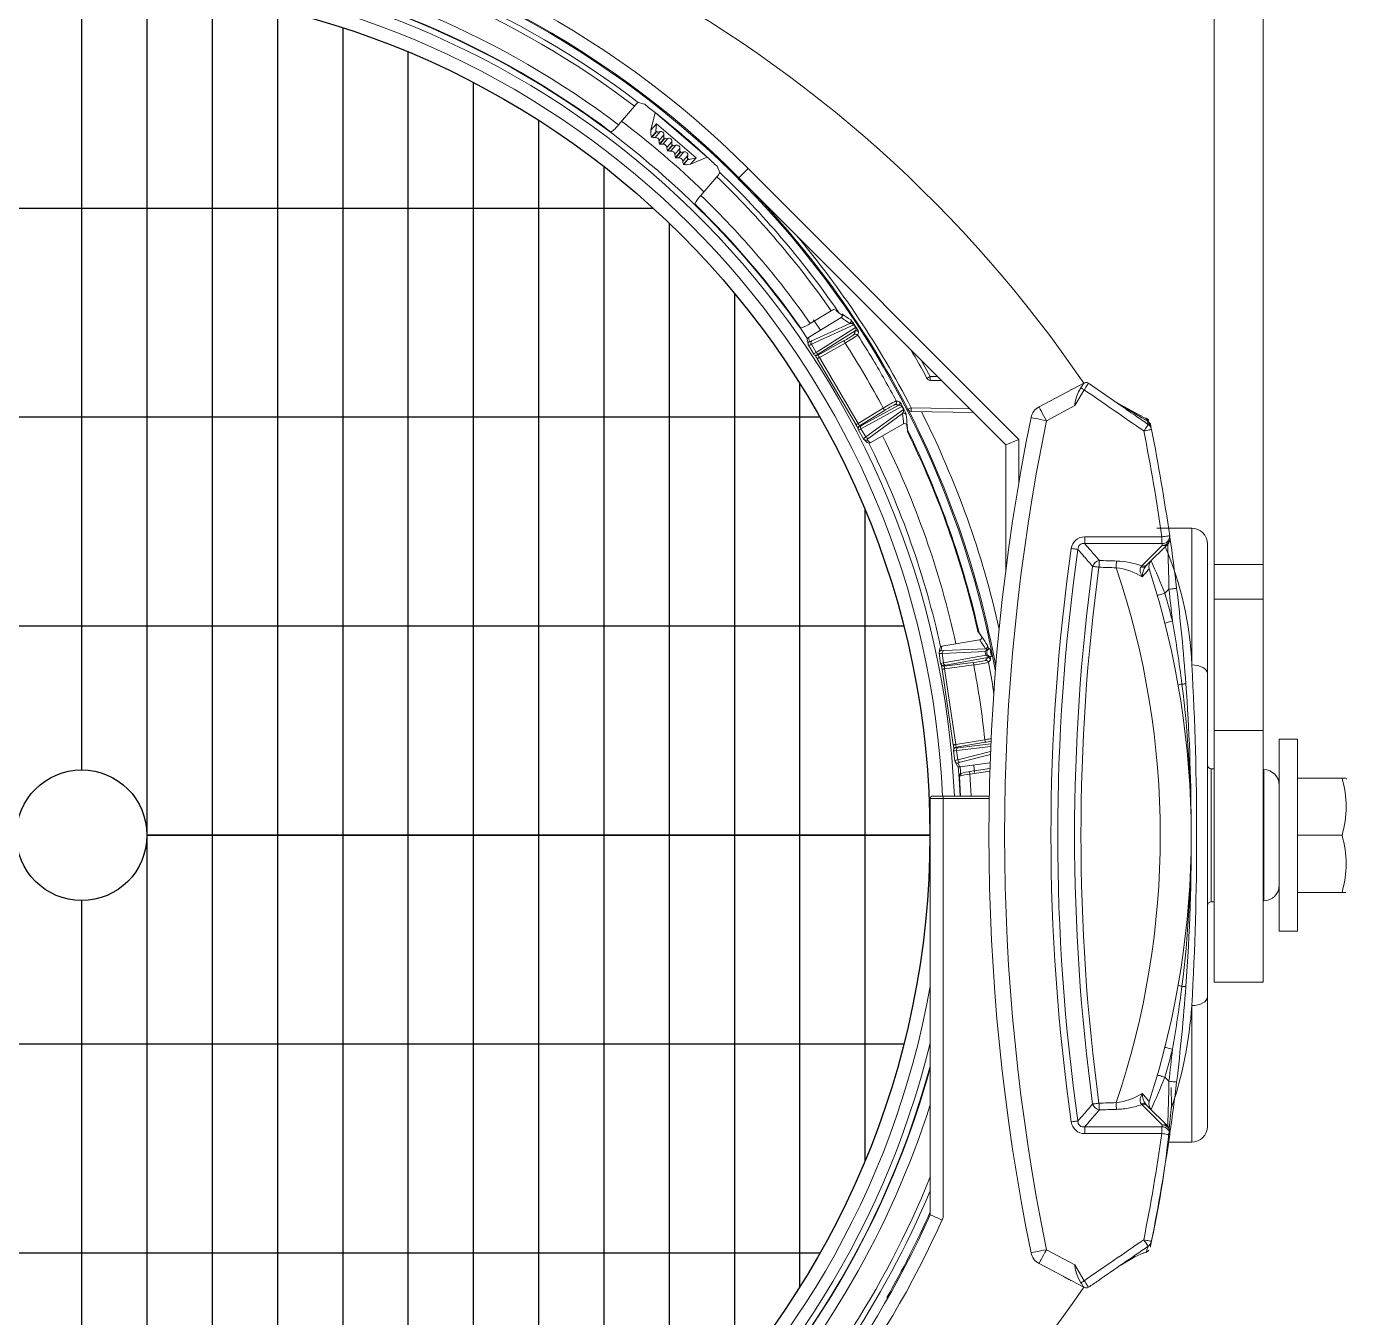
# Model space of a CAD drawing. Extents: x 9.3 to 87, y 1.1 to 68.8.
# Drawn here: x 37.96 to 43.02, y 26.17 to 31.12 of the extents above; entities that cross this region are included whole.
import ezdxf

# ---------------------------------------------------------------- set-up
doc = ezdxf.new("R2010")
doc.units = 0
doc.header["$MEASUREMENT"] = 0
doc.linetypes.add('SLD-Solid', pattern=[0])
doc.layers.add('OBJECT', color=7, linetype='CONTINUOUS')

msp = doc.modelspace()

# ---------------------------------------------------------------- linework, layer by layer
at = {"layer": 'OBJECT', "linetype": 'SLD-Solid', "lineweight": 15}
for p, q in [((42.5105, 33.1238), (42.5105, 29.0566)), ((42.6975, 33.1238), (42.6975, 29.0566)), ((40.2898, 30.8121), (40.2289, 30.741)), ((40.3524, 30.7198), (40.3696, 30.7875)), ((40.3737, 30.7446), (40.3524, 30.7198)), ((40.3696, 30.7875), (40.569, 30.6167)), ((40.3737, 30.7446), (40.3719, 30.7174)), ((40.3737, 30.7446), (40.5259, 30.6142)), ((40.3524, 30.7198), (40.3532, 30.709)), ((40.3555, 30.6939), (40.3568, 30.6927)), ((40.3557, 30.6939), (40.3708, 30.7114)), ((40.3557, 30.6939), (40.3568, 30.693)), ((40.3718, 30.7105), (40.3568, 30.693)), ((40.3878, 30.7148), (40.3687, 30.6925)), ((40.3718, 30.7105), (40.3708, 30.7114)), ((40.3719, 30.7174), (40.3776, 30.7125)), ((40.3878, 30.7148), (40.3776, 30.7125)), ((40.403, 30.7018), (40.3839, 30.6795)), ((40.403, 30.7018), (40.4023, 30.6913)), ((40.3859, 30.6678), (40.3873, 30.6667)), ((40.3862, 30.6678), (40.4012, 30.6854)), ((40.3862, 30.6678), (40.3872, 30.6669)), ((40.4023, 30.6844), (40.3872, 30.6669)), ((40.4182, 30.6888), (40.3991, 30.6664)), ((40.4023, 30.6844), (40.4012, 30.6854)), ((40.4023, 30.6913), (40.408, 30.6865)), ((40.4182, 30.6888), (40.408, 30.6865)), ((40.4335, 30.6757), (40.4144, 30.6534)), ((40.4166, 30.6417), (40.4317, 30.6593)), ((40.4327, 30.6584), (40.4177, 30.6408)), ((40.4487, 30.6627), (40.4296, 30.6404)), ((40.4327, 30.6584), (40.4317, 30.6593)), ((40.4335, 30.6757), (40.4328, 30.6653)), ((40.4328, 30.6653), (40.4385, 30.6604)), ((40.4487, 30.6627), (40.4385, 30.6604)), ((40.4639, 30.6496), (40.4448, 30.6273)), ((40.4639, 30.6496), (40.4632, 30.6392)), ((40.4164, 30.6417), (40.4177, 30.6406)), ((40.4166, 30.6417), (40.4177, 30.6408)), ((40.4468, 30.6156), (40.4482, 30.6145)), ((40.4471, 30.6156), (40.4621, 30.6332)), ((40.4471, 30.6156), (40.4481, 30.6147)), ((40.4632, 30.6323), (40.4481, 30.6147)), ((40.4792, 30.6366), (40.46, 30.6143)), ((40.4632, 30.6323), (40.4621, 30.6332)), ((40.4632, 30.6392), (40.4689, 30.6343)), ((40.4792, 30.6366), (40.4689, 30.6343)), ((40.4944, 30.6235), (40.4753, 30.6012)), ((40.4775, 30.5895), (40.4926, 30.6071)), ((40.4936, 30.6062), (40.4786, 30.5886)), ((40.4936, 30.6062), (40.4926, 30.6071)), ((40.4944, 30.6235), (40.4937, 30.6131)), ((40.4937, 30.6131), (40.4994, 30.6082)), ((40.5259, 30.6142), (40.4994, 30.6082)), ((40.5047, 30.5893), (40.569, 30.6167)), ((40.5259, 30.6142), (40.5047, 30.5893)), ((40.4773, 30.5895), (40.4786, 30.5884)), ((40.4775, 30.5895), (40.4786, 30.5886)), ((40.5047, 30.5893), (40.494, 30.5884)), ((40.6898, 30.5381), (40.7252, 30.5734)), ((40.7252, 30.5734), (41.7625, 29.5361)), ((40.6056, 30.5417), (40.5446, 30.4705)), ((40.6898, 30.5381), (41.7125, 29.5154)), ((41.0816, 30.0025), (40.9567, 29.926)), ((41.0816, 30.0025), (40.9567, 29.9259)), ((40.9634, 29.9802), (41.0439, 30.0282)), ((40.9751, 29.9943), (41.0029, 29.9543)), ((41.0816, 30.0025), (41.0816, 30.0025)), ((41.13, 29.9747), (40.9674, 29.9003)), ((40.9692, 29.913), (41.115, 29.9796)), ((40.9856, 29.8693), (41.1369, 29.9643)), ((41.1351, 29.9512), (40.9975, 29.8647)), ((40.9521, 29.9153), (40.9555, 29.8998)), ((40.9567, 29.9259), (40.9567, 29.926)), ((40.9567, 29.9259), (40.96, 29.9104)), ((40.9567, 29.8968), (40.9765, 29.863)), ((40.9674, 29.9003), (40.9856, 29.8693)), ((40.993, 29.8582), (41.0912, 29.9137)), ((41.0965, 29.9052), (40.9983, 29.8498)), ((40.9817, 29.8586), (40.9847, 29.8576)), ((40.9901, 29.8593), (40.993, 29.8582)), ((40.9901, 29.8449), (41.1385, 29.5922)), ((40.9983, 29.8498), (41.1467, 29.597)), ((41.3879, 29.84), (41.4229, 29.7767)), ((41.4666, 29.7613), (41.4232, 29.762)), ((42.0107, 29.7518), (41.8396, 29.6608)), ((41.9904, 29.718), (41.9999, 29.7338)), ((42.1249, 29.685), (42.0291, 29.7513)), ((42.0128, 29.7261), (41.9765, 29.6656)), ((41.1467, 29.597), (41.2429, 29.6557)), ((41.2477, 29.6469), (41.1515, 29.5882)), ((41.3143, 29.6622), (41.1576, 29.5764)), ((41.1594, 29.589), (41.3019, 29.6671)), ((41.1758, 29.5454), (41.32, 29.6511)), ((41.317, 29.6356), (41.1877, 29.5408)), ((41.3495, 29.6574), (41.5744, 29.6535)), ((41.5888, 29.6391), (41.3502, 29.6433)), ((41.8677, 29.6078), (41.9765, 29.6656)), ((42.1384, 29.6759), (42.1445, 29.6723)), ((42.1445, 29.6723), (42.1995, 29.6395)), ((42.1995, 29.6395), (42.2321, 29.6202)), ((41.1469, 29.5813), (41.1464, 29.5782)), ((41.1515, 29.5882), (41.151, 29.5851)), ((41.1929, 29.5235), (41.3207, 29.5953)), ((41.193, 29.5235), (41.3207, 29.5953)), ((41.3207, 29.5953), (41.3207, 29.5953)), ((42.2338, 29.6191), (42.2321, 29.6202)), ((42.2338, 29.6191), (42.2535, 29.6074)), ((41.1456, 29.5796), (41.1464, 29.5782)), ((41.1476, 29.5715), (41.1674, 29.5377)), ((41.1576, 29.5764), (41.1758, 29.5454)), ((41.1695, 29.5352), (41.1815, 29.5247)), ((41.181, 29.534), (41.1929, 29.5235)), ((41.7625, 29.5361), (41.7125, 29.5154)), ((41.7625, 29.5361), (41.7625, 29.3724)), ((41.193, 29.5235), (41.1929, 29.5235)), ((41.7125, 29.5154), (41.7125, 29.0385)), ((42.4245, 29.1958), (42.2912, 29.1958)), ((42.4245, 28.6729), (42.4245, 29.1958)), ((42.3102, 29.1631), (42.0144, 29.1631)), ((42.0144, 29.1631), (42.0144, 29.1371)), ((42.0144, 29.1371), (42.3102, 29.1371)), ((42.3112, 29.1302), (42.2329, 29.052)), ((42.2542, 29.0567), (42.3324, 29.135)), ((42.3102, 29.1631), (42.3102, 29.1371)), ((42.4845, 29.1358), (42.4845, 28.6396)), ((42.6975, 29.0566), (42.5105, 29.0566)), ((42.5105, 29.0566), (42.5105, 28.9247)), ((42.6975, 28.9247), (42.6975, 29.0566)), ((42.3215, 28.9472), (42.3368, 28.9626)), ((42.5105, 28.9247), (42.5105, 28.4216)), ((42.6975, 28.9247), (42.5105, 28.9247)), ((42.6975, 28.4216), (42.6975, 28.9247)), ((41.4594, 28.7361), (41.4567, 28.7205)), ((41.4676, 28.7442), (41.4649, 28.7286)), ((41.6121, 28.7685), (41.4676, 28.7443)), ((41.6121, 28.7684), (41.4676, 28.7442)), ((41.4676, 28.7442), (41.4676, 28.7443)), ((41.6346, 28.724), (41.468, 28.7165)), ((41.4744, 28.7275), (41.6346, 28.7347)), ((41.6121, 28.7684), (41.6121, 28.7685)), ((41.4567, 28.7172), (41.4624, 28.6785)), ((41.4656, 28.6725), (41.468, 28.6704)), ((41.468, 28.7165), (41.4732, 28.6809)), ((41.4732, 28.6809), (41.6367, 28.7101)), ((41.476, 28.6679), (41.5877, 28.6825)), ((41.5895, 28.6726), (41.4777, 28.658)), ((41.6425, 28.7008), (41.4826, 28.6722)), ((41.4683, 28.6566), (41.5112, 28.3667)), ((41.4683, 28.6566), (41.4683, 28.6566)), ((41.4736, 28.67), (41.476, 28.6679)), ((41.4777, 28.658), (41.5206, 28.3681)), ((42.5105, 28.4216), (42.5105, 27.4583)), ((42.6975, 28.4216), (42.5105, 28.4216)), ((42.6975, 27.4583), (42.6975, 28.4216)), ((41.5206, 28.3681), (41.6318, 28.3865)), ((41.633, 28.3765), (41.5218, 28.3582)), ((41.5294, 28.3559), (41.6552, 28.3707)), ((42.8295, 28.3883), (42.7595, 28.3883)), ((42.7595, 28.3883), (42.7595, 28.1945)), ((42.8295, 28.3883), (42.8295, 28.1945)), ((41.5119, 28.3441), (41.5176, 28.3054)), ((41.5131, 28.3524), (41.5133, 28.3508)), ((41.5149, 28.3535), (41.5132, 28.3508)), ((41.5218, 28.3582), (41.5202, 28.3555)), ((41.6547, 28.3604), (41.523, 28.3449)), ((41.523, 28.3449), (41.5282, 28.3093)), ((41.5282, 28.3093), (41.6539, 28.3413)), ((41.6535, 28.3301), (41.5376, 28.3006)), ((41.5186, 28.3022), (41.5257, 28.288)), ((41.5288, 28.2968), (41.5359, 28.2826)), ((41.5359, 28.2826), (41.6523, 28.2976)), ((41.536, 28.2826), (41.5359, 28.2826)), ((41.536, 28.2826), (41.6523, 28.2976)), ((41.5372, 28.2828), (41.5397, 28.2488)), ((41.5372, 28.2828), (41.5397, 28.2488)), ((41.6516, 28.2761), (41.573, 28.2645)), ((41.5897, 28.2895), (41.5919, 28.2607)), ((42.5105, 28.2753), (42.4993, 28.2755)), ((42.4993, 28.2755), (42.4993, 27.766)), ((42.7006, 28.272), (42.6975, 28.2721)), ((42.7006, 28.272), (42.7006, 28.0208)), ((41.5349, 28.2469), (41.5392, 28.1708)), ((41.6513, 28.2659), (41.5745, 28.2546)), ((42.8295, 28.2395), (43, 28.2395)), ((43.0175, 28.2358), (43.0158, 28.2395)), ((41.4325, 28.1708), (41.4725, 28.1708)), ((41.4725, 28.1708), (41.6489, 28.1708)), ((41.4725, 28.1708), (41.4725, 28.1608)), ((42.7595, 28.1945), (42.7595, 27.6533)), ((42.8295, 28.1945), (42.8295, 27.6533)), ((41.4225, 26.5678), (41.4225, 28.1608)), ((41.4725, 28.1608), (41.4225, 28.1608)), ((41.4725, 26.5572), (41.4725, 28.1608)), ((41.6487, 28.1608), (41.4725, 28.1608)), ((42.7006, 28.0208), (42.7006, 27.7696)), ((42.8295, 28.0208), (43, 28.0208)), ((42.4993, 27.766), (42.5105, 27.7662)), ((42.6975, 27.7695), (42.7006, 27.7696)), ((42.8295, 27.802), (43, 27.802)), ((42.7595, 27.6533), (42.8295, 27.6533)), ((42.5105, 27.4583), (42.6975, 27.4583)), ((42.4245, 26.8458), (42.4245, 27.3686)), ((42.4845, 27.4019), (42.4845, 26.9058)), ((42.3368, 27.0789), (42.3215, 27.0943)), ((42.2329, 26.9896), (42.3112, 26.9113)), ((42.3324, 26.9066), (42.2542, 26.9848)), ((42.0144, 26.9044), (42.0144, 26.8785)), ((42.3102, 26.9044), (42.0144, 26.9044)), ((42.3102, 26.9044), (42.3102, 26.8785)), ((42.0144, 26.8785), (42.3102, 26.8785)), ((42.3336, 26.8458), (42.4245, 26.8458)), ((41.9765, 26.376), (41.8677, 26.4338)), ((41.8396, 26.3808), (42.0107, 26.2898)), ((41.9765, 26.376), (42.0129, 26.3152)), ((42.0001, 26.3075), (41.9904, 26.3236))]:
    msp.add_line(p, q, dxfattribs=at)
at = {"layer": 'OBJECT'}
for p, q in [((38.1725, 31.2698), (38.1725, 28.2708)), ((38.4225, 31.2601), (38.4225, 24.7718)), ((38.6725, 31.2311), (38.6725, 24.8105)), ((38.9225, 31.182), (38.9225, 24.8595)), ((39.1725, 31.1121), (39.1725, 24.9295)), ((39.4225, 31.0197), (39.4225, 25.0219)), ((39.6725, 30.9028), (39.6725, 25.1388)), ((39.9225, 30.7582), (39.9225, 25.2834)), ((40.1725, 30.5812), (40.1725, 25.4603)), ((40.3625, 30.4208), (35.9826, 30.4208)), ((40.4225, 30.3646), (40.4225, 25.677)), ((40.6725, 30.0959), (40.6725, 25.9457)), ((40.9225, 29.7509), (40.9225, 26.2906)), ((41.0002, 29.6208), (35.3448, 29.6208)), ((41.1725, 29.2682), (41.1725, 26.7734)), ((41.3215, 28.8208), (35.0236, 28.8208)), ((38.4225, 28.0208), (41.4215, 28.0208)), ((41.4215, 28.0208), (38.4225, 28.0208)), ((38.1725, 27.7708), (38.1725, 24.7718)), ((41.3215, 27.2208), (35.0236, 27.2208)), ((41.0002, 26.4208), (35.3448, 26.4208))]:
    msp.add_line(p, q, dxfattribs=at)
at = {"layer": 'OBJECT', "linetype": 'SLD-Solid', "lineweight": 15, "flags": 128}
for points in [[(40.9555, 29.8998), (40.9558, 29.8986), (40.9566, 29.8969)], [(40.9901, 29.8449), (40.9902, 29.845), (40.9906, 29.8453), (40.9914, 29.8457), (40.9924, 29.8463), (40.9936, 29.847), (40.9951, 29.8479), (40.9967, 29.8488), (40.9983, 29.8498)], [(41.4103, 29.7699), (41.4105, 29.77), (41.4112, 29.7704), (41.4124, 29.771), (41.4139, 29.7719), (41.4158, 29.7729), (41.418, 29.7741), (41.4204, 29.7754), (41.4229, 29.7767)], [(42.0128, 29.7261), (42.0103, 29.7276), (42.0079, 29.729), (42.0056, 29.7304), (42.0037, 29.7315), (42.0021, 29.7325), (42.0009, 29.7332), (42.0002, 29.7337), (41.9999, 29.7338)], [(42.0119, 29.7511), (42.0112, 29.7515), (42.0109, 29.7517), (42.0107, 29.7518)], [(41.959, 29.7243), (41.9639, 29.7269), (41.9675, 29.7288), (41.9697, 29.73), (41.9705, 29.7304)], [(41.8677, 29.6078), (41.8622, 29.6181), (41.857, 29.6281), (41.8521, 29.6372), (41.8478, 29.6453), (41.8443, 29.6518), (41.8417, 29.6567), (41.8401, 29.6598), (41.8396, 29.6608)], [(42.1452, 29.6716), (42.1455, 29.6712), (42.1361, 29.6772)], [(42.2362, 29.624), (42.2066, 29.6388), (42.1384, 29.6759)], [(41.1385, 29.5922), (41.1386, 29.5922), (41.139, 29.5925), (41.1398, 29.5929), (41.1408, 29.5935), (41.142, 29.5943), (41.1435, 29.5951), (41.1451, 29.596), (41.1467, 29.597)], [(41.3335, 29.5924), (41.3337, 29.5896), (41.3349, 29.5761)], [(41.809, 29.6198), (41.8101, 29.6196), (41.8134, 29.6189), (41.8189, 29.6178), (41.8262, 29.6163), (41.8351, 29.6145), (41.8452, 29.6124), (41.8563, 29.6101), (41.8677, 29.6078)], [(42.2408, 29.5684), (42.2441, 29.5731), (42.2473, 29.5777), (42.2502, 29.582), (42.2528, 29.5857), (42.2549, 29.5887), (42.2565, 29.591), (42.2575, 29.5925), (42.2579, 29.593)], [(41.1695, 29.5352), (41.1687, 29.5361), (41.1675, 29.5376)], [(41.3349, 29.5761), (41.3351, 29.5741), (41.3357, 29.5675)], [(41.3359, 29.5725), (41.3353, 29.5743), (41.3349, 29.5761)], [(41.3367, 29.564), (41.336, 29.5657), (41.3357, 29.5675)], [(42.2408, 29.5684), (42.2466, 29.5695), (42.2521, 29.5706), (42.2572, 29.5716), (42.2616, 29.5725), (42.2653, 29.5732), (42.268, 29.5737), (42.2697, 29.5741), (42.2703, 29.5742)], [(42.3102, 29.1631), (42.316, 29.1639), (42.3216, 29.1647), (42.3267, 29.1655), (42.3312, 29.1661), (42.3349, 29.1667), (42.3377, 29.1671), (42.3394, 29.1673), (42.3399, 29.1674)], [(41.963, 29.1185), (41.9668, 29.1179), (41.9707, 29.1174), (41.9743, 29.1169), (41.9778, 29.1164), (41.981, 29.1159), (41.984, 29.1155), (41.9865, 29.1151), (41.9887, 29.1148)], [(42.0449, 29.05), (42.0469, 29.0497), (42.0493, 29.0494), (42.052, 29.049), (42.0551, 29.0486), (42.0583, 29.0482), (42.0618, 29.0477), (42.0654, 29.0472), (42.069, 29.0467)], [(42.3215, 28.9472), (42.3158, 28.9456), (42.3104, 28.9441), (42.3054, 28.9426), (42.3011, 28.9414), (42.2975, 28.9403), (42.2948, 28.9396), (42.2932, 28.9391), (42.2926, 28.9389)], [(42.3666, 28.9662), (42.3661, 28.9661), (42.3644, 28.9659), (42.3616, 28.9656), (42.3579, 28.9651), (42.3534, 28.9646), (42.3482, 28.964), (42.3427, 28.9633), (42.3368, 28.9626)], [(42.3505, 28.84), (42.3448, 28.8386), (42.3394, 28.8372), (42.3343, 28.8359), (42.3299, 28.8348), (42.3263, 28.8339), (42.3236, 28.8332), (42.322, 28.8328), (42.3214, 28.8327)], [(41.6064, 28.7995), (41.6055, 28.8011), (41.6049, 28.8029)], [(41.6064, 28.7995), (41.6066, 28.7991), (41.6112, 28.7924)], [(41.6112, 28.7924), (41.6103, 28.794), (41.6097, 28.7957)], [(41.6112, 28.7924), (41.6137, 28.7886), (41.6203, 28.7788)], [(41.4567, 28.7205), (41.4566, 28.7192), (41.4567, 28.7173)], [(42.4845, 28.6396), (42.4834, 28.6461), (42.48, 28.6524), (42.4744, 28.6581), (42.4669, 28.6632), (42.4579, 28.6673), (42.4475, 28.6704), (42.4362, 28.6723), (42.4245, 28.6729)], [(41.4683, 28.6566), (41.4684, 28.6566), (41.4689, 28.6567), (41.4697, 28.6568), (41.4709, 28.657), (41.4723, 28.6572), (41.474, 28.6575), (41.4758, 28.6577), (41.4777, 28.658)], [(42.4017, 28.6003), (42.4015, 28.6002), (42.4007, 28.6002), (42.3994, 28.6001), (42.3977, 28.6), (42.3956, 28.5998), (42.393, 28.5996), (42.3901, 28.5994), (42.3868, 28.5992)], [(41.5112, 28.3667), (41.5113, 28.3667), (41.5118, 28.3668), (41.5126, 28.3669), (41.5138, 28.3671), (41.5152, 28.3673), (41.5169, 28.3675), (41.5187, 28.3678), (41.5206, 28.3681)], [(41.5186, 28.3022), (41.5181, 28.3034), (41.5177, 28.3052)], [(41.5304, 28.2835), (41.5337, 28.2373), (41.5373, 28.1708)], [(41.573, 28.2644), (41.5691, 28.2639), (41.558, 28.2619), (41.5486, 28.2598), (41.5412, 28.2572), (41.5388, 28.2556), (41.5366, 28.2532), (41.5352, 28.25), (41.535, 28.2469)], [(41.573, 28.2645), (41.573, 28.2644), (41.5731, 28.2639), (41.5732, 28.2631), (41.5734, 28.2619), (41.5736, 28.2603), (41.5739, 28.2585), (41.5742, 28.2566), (41.5745, 28.2546)], [(41.5745, 28.2546), (41.5791, 28.1727), (41.5792, 28.1708)], [(42.4017, 27.4413), (42.4015, 27.4413), (42.4007, 27.4414), (42.3994, 27.4415), (42.3977, 27.4416), (42.3956, 27.4417), (42.393, 27.4419), (42.3901, 27.4421), (42.3868, 27.4424)], [(42.4245, 27.3686), (42.4362, 27.3693), (42.4475, 27.3712), (42.4579, 27.3742), (42.4669, 27.3784), (42.4744, 27.3834), (42.48, 27.3892), (42.4834, 27.3954), (42.4845, 27.4019)], [(42.3505, 27.2015), (42.3448, 27.203), (42.3394, 27.2044), (42.3343, 27.2056), (42.3299, 27.2067), (42.3263, 27.2077), (42.3236, 27.2083), (42.322, 27.2088), (42.3214, 27.2089)], [(42.3215, 27.0943), (42.3158, 27.0959), (42.3104, 27.0975), (42.3054, 27.0989), (42.3011, 27.1002), (42.2975, 27.1012), (42.2948, 27.102), (42.2932, 27.1025), (42.2926, 27.1026)], [(42.3666, 27.0754), (42.3661, 27.0755), (42.3644, 27.0757), (42.3616, 27.076), (42.3579, 27.0764), (42.3534, 27.077), (42.3482, 27.0776), (42.3427, 27.0782), (42.3368, 27.0789)], [(42.3384, 26.8967), (42.3469, 26.9859), (42.3454, 27.0544)], [(42.069, 26.9948), (42.0654, 26.9943), (42.0618, 26.9938), (42.0583, 26.9934), (42.0551, 26.9929), (42.052, 26.9925), (42.0493, 26.9921), (42.0469, 26.9918), (42.0449, 26.9915)], [(41.9887, 26.9268), (41.9865, 26.9265), (41.984, 26.9261), (41.981, 26.9257), (41.9778, 26.9252), (41.9743, 26.9247), (41.9707, 26.9242), (41.9668, 26.9236), (41.963, 26.9231)], [(42.3102, 26.8785), (42.316, 26.8776), (42.3216, 26.8768), (42.3267, 26.8761), (42.3312, 26.8754), (42.3349, 26.8749), (42.3377, 26.8745), (42.3394, 26.8742), (42.3399, 26.8742)], [(41.4225, 26.5678), (41.4234, 26.5674), (41.4259, 26.5663), (41.43, 26.5645), (41.4356, 26.562), (41.4424, 26.5589), (41.4503, 26.5554), (41.4589, 26.5516), (41.468, 26.5475)], [(42.2576, 26.4471), (42.2572, 26.4476), (42.2562, 26.4491), (42.2546, 26.4514), (42.2525, 26.4544), (42.2499, 26.4582), (42.247, 26.4624), (42.2438, 26.467), (42.2406, 26.4718)], [(42.27, 26.466), (42.2694, 26.4661), (42.2677, 26.4664), (42.265, 26.467), (42.2614, 26.4677), (42.2569, 26.4686), (42.2518, 26.4696), (42.2463, 26.4707), (42.2406, 26.4718)], [(41.8677, 26.4338), (41.8563, 26.4314), (41.8452, 26.4292), (41.8351, 26.4271), (41.8262, 26.4253), (41.8189, 26.4238), (41.8134, 26.4227), (41.8101, 26.422), (41.809, 26.4218)], [(41.8396, 26.3808), (41.8401, 26.3818), (41.8417, 26.3848), (41.8443, 26.3897), (41.8478, 26.3963), (41.8521, 26.4043), (41.857, 26.4135), (41.8622, 26.4234), (41.8677, 26.4338)], [(42.1533, 26.3751), (42.2069, 26.407), (42.2415, 26.4218)], [(41.9325, 26.3314), (41.9384, 26.3283), (41.944, 26.3253), (41.9492, 26.3225), (41.9537, 26.3201), (41.9575, 26.3181), (41.9602, 26.3166), (41.9619, 26.3157), (41.9625, 26.3154)], [(42.0001, 26.3075), (42.0003, 26.3077), (42.0011, 26.3081), (42.0022, 26.3088), (42.0038, 26.3098), (42.0058, 26.311), (42.008, 26.3123), (42.0104, 26.3137), (42.0129, 26.3152)], [(42.0107, 26.2898), (42.0109, 26.2899), (42.0112, 26.2901), (42.0118, 26.2904)]]:
    msp.add_lwpolyline(points, dxfattribs=at)
at = {"layer": 'OBJECT'}
for radius in [3.249, 0.25]:
    msp.add_circle((38.1725, 28.0208), radius, dxfattribs=at)
at = {"layer": 'OBJECT', "linetype": 'SLD-Solid', "lineweight": 15}
for centre, radius, start, end in [((38.1725, 28.0208), 3.61, 45, 81.0602), ((38.1725, 28.0208), 3.56, 45, 80.9336), ((38.1725, 28.0208), 3.5557, 10.1784, 80.9224), ((38.1725, 28.0208), 3.5235, 52.7725, 80.8388), ((38.1725, 28.0208), 3.5035, 52.8193, 80.7861), ((38.1725, 28.0208), 3.37, 53.0139, 81.2233), ((38.1725, 28.0208), 3.41, 52.9127, 80.8963), ((38.1725, 28.0208), 3.346, 2.5694, 81.5397), ((38.1725, 28.0208), 3.3681, 34.3611, 81.2446), ((37.9676, 26.9976), 4.8921, 34.2626, 62.1286), ((38.1725, 28.0208), 3.3011, 2.6044, 82.6681), ((40.3418, 30.7738), 0.0646, 125.6273, 143.6064), ((38.1725, 28.0208), 3.5329, 51.5473, 52.3785), ((38.1725, 28.0208), 3.4278, 45.9403, 52.8946), ((38.1725, 28.0208), 3.5329, 47.2876, 51.5473), ((40.132, 30.8109), 0.1194, 304.702, 324.1967), ((40.3891, 30.7072), 0.036, 177.1996, 201.7882), ((40.3576, 30.717), 0.0143, 337.1235, 1.6688), ((40.3794, 30.6983), 0.0144, 97.1657, 121.6731), ((40.3912, 30.7034), 0.0119, 352.277, 106.558), ((40.3636, 30.7181), 0.0261, 254.7457, 281.1661), ((40.3699, 30.6785), 0.014, 20.5298, 78.0285), ((40.4099, 30.6784), 0.026, 177.6578, 204.103), ((40.3941, 30.692), 0.0261, 254.7521, 281.1597), ((40.388, 30.6909), 0.0143, 337.1181, 1.686), ((40.4098, 30.6722), 0.0143, 97.1569, 121.6856), ((40.4003, 30.6524), 0.014, 20.531, 78.0273), ((40.4404, 30.6523), 0.026, 177.6553, 204.105), ((40.4216, 30.6773), 0.0119, 352.2726, 106.5603), ((40.4185, 30.6648), 0.0143, 337.1332, 1.67), ((40.4403, 30.6461), 0.0144, 97.1693, 121.6731), ((40.4521, 30.6512), 0.0119, 352.276, 106.5604), ((40.4245, 30.6659), 0.0261, 254.7484, 281.1607), ((40.4308, 30.6264), 0.014, 20.5322, 78.0247), ((40.4708, 30.6263), 0.026, 177.6514, 204.1144), ((40.455, 30.6398), 0.0261, 254.7457, 281.1661), ((40.4489, 30.6388), 0.0143, 337.1444, 1.6598), ((40.4707, 30.6201), 0.0144, 97.1629, 121.6759), ((40.4612, 30.6003), 0.014, 20.5291, 78.0291), ((40.5013, 30.6002), 0.026, 177.6513, 204.1151), ((40.4826, 30.6251), 0.0119, 352.277, 106.558), ((40.4794, 30.6127), 0.0143, 337.1234, 1.6698), ((40.5012, 30.594), 0.0143, 97.1569, 121.6856), ((38.1725, 28.0208), 3.5329, 46.4565, 47.2876), ((40.4867, 30.6276), 0.0398, 258.2256, 280.4879), ((40.5597, 30.5872), 0.0647, 315.2375, 333.1988), ((38.1725, 28.0208), 3.5235, 34.9059, 46.0625), ((38.1725, 28.0208), 3.5035, 34.9572, 46.0156), ((38.1725, 28.0208), 3.56, 27.2609, 45.0001), ((40.628, 30.3859), 0.1188, 134.5863, 154.1852), ((38.1725, 28.0208), 3.41, 35.0723, 45.9222), ((38.1725, 28.0208), 3.37, 35.1831, 45.821), ((38.1716, 28.0199), 3.575, 27.2609, 39.9835), ((41.0839, 29.9693), 0.0711, 107.801, 124.1634), ((38.1725, 28.0208), 3.5235, 34.5535, 34.9059), ((41.1233, 30.072), 0.0737, 212.6932, 220.4867), ((38.3424, 26.0121), 4.8499, 55.7132, 55.8163), ((41.0764, 30.011), 0.00994, 301.386, 35.0059), ((38.6663, 26.4504), 4.3089, 55.3188, 55.86), ((41.1098, 29.9881), 0.01, 301.696, 33.511), ((41.0206, 29.9067), 0.1307, 32.0575, 41.7198), ((40.8882, 30.089), 0.1322, 287.0019, 304.6325), ((40.9577, 30.1786), 0.2967, 296.7441, 305.9613), ((40.7893, 30.4588), 0.6331, 299.0206, 304.1996), ((41.1186, 29.9652), 0.0149, 39.7435, 103.8397), ((41.1279, 29.978), 0.00391, 302.5674, 330.6872), ((41.1368, 29.9297), 0.01, 32.853, 119.2863), ((41.1293, 29.9586), 0.00947, 307.767, 37.0253), ((41.14, 29.9424), 0.01, 32.9981, 119.2856), ((41.1347, 29.9678), 0.00412, 302.3227, 328.8586), ((41.0401, 29.8977), 0.1194, 24.8763, 34.7398), ((30.4349, 32.6664), 11.0531, 345.69361, 345.76166), ((40.9619, 29.9174), 0.01, 121.5086, 192.1942), ((40.9619, 29.9174), 0.00996, 121.3201, 192.1338), ((40.9652, 29.9019), 0.00995, 121.306, 192.1526), ((40.9571, 29.9137), 0.0169, 268.295, 307.459), ((40.9616, 29.9227), 0.0124, 262.9068, 308.0382), ((40.9756, 29.9056), 0.00975, 130.9895, 212.6073), ((41.0441, 29.8783), 0.0588, 27.137, 36.8834), ((38.1799, 28.0251), 3.47, 28.0283, 32.8065), ((41.0024, 29.8357), 0.0376, 116.4844, 133.4149), ((40.9851, 29.868), 0.00998, 210.3501, 249.9248), ((40.9851, 29.868), 0.00999, 249.9275, 299.4282), ((40.574, 29.602), 0.4818, 30.2743, 32.0824), ((40.9881, 29.8669), 0.00999, 249.9275, 299.4282), ((40.9941, 29.8735), 0.00941, 206.2246, 291.7757), ((41.009, 29.841), 0.0263, 115.7508, 135.9516), ((40.7937, 29.7278), 0.2382, 30.8078, 33.2126), ((38.1725, 28.0208), 3.68, 28.3792, 30.3279), ((41.4235, 29.777), 0.015, 208.3823, 268.9982), ((41.5224, 29.7714), 0.0997, 176.9196, 185.3763), ((42.0205, 29.739), 0.015, 55.3299, 148.9981), ((41.4733, 29.3025), 0.4217, 115.3353, 123.1143), ((41.284, 29.6789), 0.01, 301.554, 27.9759), ((38.2537, 18.231), 11.849, 75.0744, 75.13789), ((42.1328, 29.652), 0.1569, 155.118, 175.0107), ((41.194, 29.623), 0.0589, 23.9555, 33.6982), ((41.4866, 29.2729), 0.4438, 116.403, 122.5615), ((41.2967, 29.6756), 0.01, 301.5496, 27.8364), ((41.2165, 29.6147), 0.1106, 25.7018, 36.3523), ((41.3163, 29.6585), 0.00412, 91.9815, 118.5053), ((41.306, 29.6458), 0.015, 317.2227, 20.8644), ((41.3219, 29.6269), 0.01, 27.3231, 119.1415), ((41.3218, 29.6477), 0.00391, 90.1568, 118.2591), ((41.2, 29.5855), 0.1386, 19.3915, 28.5006), ((41.2779, 29.7892), 0.15, 293.2511, 298.5016), ((41.3504, 29.6583), 0.015, 207.261, 269), ((38.1725, 28.0208), 3.5607, 10.4824, 27.1885), ((41.4041, 29.6531), 0.0548, 175.4721, 190.2873), ((38.1725, 28.0208), 3.6021, 12.6541, 26.7598), ((41.8677, 29.6078), 0.06, 118, 168.4703), ((40.7314, 29.3516), 0.4728, 28.7797, 30.5835), ((41.1562, 29.5766), 0.00998, 121.4029, 170.9092), ((40.9422, 29.4788), 0.2362, 27.612, 30.0367), ((41.1567, 29.5797), 0.00999, 121.4115, 170.9017), ((41.1443, 29.6106), 0.0264, 284.8912, 305.0772), ((41.1653, 29.5817), 0.00941, 129.0576, 214.6103), ((41.3255, 29.5866), 0.00995, 25.8873, 119.3958), ((36.957, 29.2095), 4.394, 4.9807, 5.5115), ((37.147, 29.2108), 4.2045, 4.9358, 5.1801), ((49.6475, 28.0208), 8, 168.47029, 191.52971), ((49.6475, 28.0208), 7.94, 168.47029, 191.52971), ((42.2312, 29.5923), 0.03, 359.9713, 78.4411), ((42.2414, 29.5961), 0.0225, 35.019, 71.7823), ((42.2382, 29.5817), 0.03, 11.2607, 59.2737), ((42.2408, 29.5684), 0.03, 11.1999, 55.3368), ((41.1562, 29.5766), 0.00998, 170.9062, 210.4865), ((41.1364, 29.6074), 0.0376, 287.4142, 304.3555), ((41.1825, 29.5299), 0.0169, 113.3741, 152.5427), ((41.1761, 29.5427), 0.00995, 228.684, 299.5302), ((41.1844, 29.55), 0.00975, 208.2261, 289.8471), ((41.1925, 29.5294), 0.0124, 112.8017, 157.9249), ((38.1725, 28.0208), 3.4278, 12.3383, 26.4967), ((41.3456, 29.5683), 0.01, 184.888, 205.999), ((38.1725, 28.0208), 3.5235, 12.7055, 26.1295), ((36.7412, 29.175), 4.6119, 4.8385, 4.9454), ((38.1725, 28.0208), 3.5204, 12.836, 25.9989), ((34.4206, 28.0204), 8.002, 8.2408, 11.19613), ((41.1881, 29.5322), 0.01, 228.6407, 299.3263), ((41.188, 29.5322), 0.00996, 228.7132, 299.501), ((38.1725, 28.0208), 3.3681, 12.3611, 26.4739), ((42.4245, 29.1358), 0.06, 0, 90), ((42.0134, 29.1122), 0.0509, 88.9167, 172.9695), ((42.0095, 29.1167), 0.0209, 76.5826, 185.3236), ((42.3112, 29.1658), 0.0287, 268.0255, 3.1024), ((42.3122, 29.159), 0.0287, 268.0133, 3.0587), ((42.3177, 29.1512), 0.0219, 252.9692, 312.3639), ((42.3112, 29.1562), 0.03, 315, 8.1904), ((36.5226, 28.9009), 5.8145, 0.60872, 2.30802), ((42.3112, 29.1562), 0.03, 346.7472, 8.1951), ((35.7007, 28.1836), 6.7117, 6.69615, 8.36958), ((49.6643, 28.0208), 7.7792, 171.88813, 188.11184), ((49.6636, 28.0208), 7.7525, 171.88746, 188.11254), ((41.1688, 28.6276), 1.2566, 2.0669, 23.3266), ((49.6679, 28.0208), 7.6922, 172.3106, 187.68936), ((49.668, 28.0208), 7.668, 172.3108, 187.6892), ((42.0788, 29.0371), 0.0364, 103.0969, 159.1947), ((42.4038, 29.0393), 0.3348, 174.3032, 178.7223), ((42.469, 29.0373), 0.3344, 174.3015, 178.7266), ((39.1243, 28.0208), 3.1797, 341.2143, 18.7857), ((42.1088, 28.8079), 0.2383, 57.9818, 83.7563), ((42.1278, 28.7655), 0.3052, 69.8433, 88.4125), ((42.2377, 29.0639), 0.0168, 244.3643, 308.2229), ((42.2394, 29.0729), 0.0219, 252.9709, 312.3622), ((42.3109, 29.0081), 0.0758, 145.8364, 178.641), ((43.1774, 28.2342), 1.2206, 138.6314, 140.5382), ((42.29, 29.0501), 0.03, 135, 197.9494), ((39.1125, 28.0208), 3.31, 342.0505, 17.9495), ((37.7396, 27.0738), 4.95, 22.2386, 23.799), ((39.1125, 28.0208), 3.34, 14.1986, 16.1041), ((41.6147, 28.8051), 0.01, 192.8359, 213.9469), ((38.2604, 26.5461), 4.0347, 33.8876, 34.0097), ((37.6983, 26.1688), 4.7117, 33.667, 33.885), ((41.6105, 28.7782), 0.00994, 279.3876, 13.0032), ((37.9443, 26.3147), 4.4263, 33.3263, 33.8532), ((41.4665, 28.7188), 0.00995, 99.3042, 170.1505), ((41.4693, 28.7344), 0.01, 99.5086, 170.1942), ((41.4692, 28.7344), 0.00995, 99.3057, 170.1531), ((41.471, 28.7394), 0.0124, 240.9035, 286.0404), ((41.4776, 28.7183), 0.00975, 108.986, 190.6125), ((41.6482, 28.719), 0.0145, 159.9047, 217.5889), ((41.6329, 28.7446), 0.01, 279.6983, 11.5052), ((41.654, 28.7201), 0.0152, 102.0562, 280.6593), ((41.6496, 28.7179), 0.0165, 101.2003, 120.983), ((41.566, 28.717), 0.0822, 11.972, 21.086), ((41.5921, 28.715), 0.0621, 10.4535, 18.7331), ((41.4635, 28.7328), 0.0169, 246.2951, 285.4589), ((41.4762, 28.6434), 0.0376, 94.4826, 111.417), ((41.4723, 28.6799), 0.00999, 188.3593, 227.9126), ((41.4723, 28.6799), 0.00999, 227.9301, 277.4266), ((40.9909, 28.5872), 0.4824, 8.2735, 10.0795), ((41.4826, 28.6816), 0.00941, 184.2193, 269.7792), ((41.4843, 28.6459), 0.0264, 93.7579, 113.9449), ((41.5632, 28.9781), 0.2966, 274.7434, 283.9621), ((41.5308, 28.6674), 0.0589, 5.1388, 14.8828), ((41.5121, 29.3007), 0.6328, 277.0195, 282.2004), ((38.1804, 28.022), 3.4706, 6.0287, 10.8062), ((41.636, 28.6803), 0.01, 10.8507, 97.2868), ((41.6491, 28.7196), 0.0156, 217.3802, 264.0427), ((41.6438, 28.6909), 0.01, 10.9998, 97.2856), ((31.2192, 36.3419), 12.9378, 323.69791, 323.75605), ((41.6491, 28.7207), 0.0167, 264.4394, 281.4889), ((41.5953, 28.6927), 0.0583, 0.0311, 11.4838), ((41.1788, 28.6251), 0.485, 10.5699, 11.3105), ((41.6148, 28.7037), 0.0421, 2.0387, 14.1713), ((31.0959, 28.0208), 11.3473, 356.70527, 3.29473), ((41.4747, 28.6778), 0.00999, 227.9308, 277.425), ((41.2434, 28.6217), 0.2371, 8.803, 11.2185), ((42.3929, 28.5502), 0.0494, 97.0464, 114.6075), ((37.7284, 28.0208), 4.6942, 352.9222, 7.0778), ((35.0975, 28.0578), 7.3243, 0.1069, 4.24727), ((41.2822, 28.3345), 0.2408, 5.6359, 8.0148), ((41.5742, 28.3745), 0.0588, 1.953, 11.6976), ((41.7908, 27.4412), 0.9486, 98.1727, 99.5785), ((41.0442, 28.2962), 0.4723, 6.7798, 8.5856), ((41.5218, 28.3456), 0.00999, 148.9224, 188.4691), ((41.5149, 28.3816), 0.0376, 265.4158, 282.3542), ((41.5218, 28.3456), 0.00999, 99.4075, 148.9064), ((41.5234, 28.3483), 0.00999, 99.4083, 148.9056), ((41.5234, 28.3816), 0.0264, 262.8872, 283.0799), ((41.5322, 28.3469), 0.00941, 107.0579, 192.6156), ((41.5286, 28.2924), 0.0169, 91.3748, 130.54), ((41.5275, 28.3067), 0.00996, 206.6897, 277.5252), ((41.5347, 28.2925), 0.01, 206.6407, 277.3263), ((41.5346, 28.2925), 0.00996, 206.7179, 277.4971), ((41.5379, 28.3103), 0.00975, 186.2229, 267.8499), ((41.5377, 28.2882), 0.0124, 90.8006, 135.9236), ((42.4995, 28.2905), 0.015, 180, 269), ((42.6995, 28.212), 0.06, 0, 89), ((41.5801, 28.1204), 0.1343, 92.3845, 109.6476), ((42.6233, 28.1302), 0.3922, 343.8089, 16.1911), ((42.6233, 28.1302), 0.3922, 343.8089, 16.1911), ((41.4325, 28.1608), 0.01, 90, 180), ((35.2789, 27.9843), 7.1434, 355.64088, 0.57098), ((42.6233, 27.9114), 0.3922, 343.8089, 16.1911), ((42.6233, 27.9114), 0.3922, 343.8089, 16.1911), ((42.6995, 27.8295), 0.06, 271, 0), ((42.4995, 27.751), 0.015, 91, 180), ((38.1725, 28.0208), 3.3011, 190.0967, 270), ((38.1725, 28.0208), 3.3011, 270, 349.9033), ((42.3929, 27.4914), 0.0494, 245.3925, 262.9536), ((40.9075, 27.4651), 1.52, 341.1011, 356.3599), ((38.1725, 28.0208), 3.346, 193.7606, 270), ((38.1725, 28.0208), 3.346, 270, 346.2394), ((39.1125, 28.0208), 3.34, 343.8959, 345.8014), ((38.1725, 28.0208), 3.3681, 195.2174, 268.4688), ((38.1725, 28.0208), 3.3681, 271.5312, 344.7826), ((38.1725, 28.0208), 3.37, 293.0139, 344.6641), ((37.6967, 28.986), 4.9966, 336.2083, 337.7541), ((36.3385, 27.1454), 5.9987, 357.71826, 359.36539), ((35.362, 27.9028), 7.0533, 351.67094, 353.26332), ((42.1094, 27.232), 0.2365, 276.1465, 302.1153), ((43.1511, 27.785), 1.186, 219.434, 221.3964), ((42.311, 27.0335), 0.0759, 181.3698, 214.1529), ((38.1725, 28.0208), 3.41, 292.9127, 342.3789), ((42.0788, 27.0045), 0.0364, 200.8084, 256.8998), ((42.404, 27.0023), 0.3351, 181.278, 185.694), ((42.469, 27.0042), 0.3344, 181.2734, 185.6985), ((42.2377, 26.9776), 0.0168, 51.7771, 115.6357), ((42.2394, 26.9686), 0.0219, 47.6378, 107.0291), ((42.29, 26.9915), 0.03, 162.0506, 225), ((42.0134, 26.9293), 0.0509, 187.0295, 271.085), ((42.0093, 26.9245), 0.0207, 173.7607, 284.333), ((42.3112, 26.8757), 0.0287, 356.8976, 91.9745), ((42.3177, 26.8903), 0.0219, 47.6361, 107.0308), ((42.3122, 26.8826), 0.0287, 356.9413, 91.9867), ((42.3112, 26.8853), 0.03, 351.8096, 45), ((42.3112, 26.8853), 0.03, 351.8025, 44.9992), ((42.4245, 26.9058), 0.06, 270, 0), ((38.6126, 27.267), 3.7443, 347.3463, 354.0856), ((38.1725, 28.0208), 3.5035, 292.8193, 338.0701), ((38.1725, 28.0208), 3.5235, 292.7725, 337.2765), ((38.1725, 28.0208), 3.56, 280.4212, 335.9122), ((38.1725, 28.0208), 3.61, 283.0563, 336.0821), ((38.1725, 28.0208), 3.5557, 330.1383, 336.0687), ((42.2406, 26.4718), 0.03, 304.5142, 348.7956), ((41.8677, 26.4338), 0.06, 191.5297, 242), ((42.2393, 26.4474), 0.0256, 292.2154, 324.3802), ((42.1328, 26.3896), 0.1569, 184.9893, 204.882), ((42.0207, 26.3024), 0.015, 211.0018, 304.5224), ((37.9676, 29.044), 4.8921, 297.8714, 325.7374)]:
    msp.add_arc(centre, radius, start, end, dxfattribs=at)
for centre, major_axis, ratio, start_param, end_param in [((39.4711, 26.9085), (3.2563, -2.7893), 0.917044, 2.0279, 2.034071), ((36.874, 29.1331), (3.2563, -2.7893), 0.917044, 1.107522, 1.113692), ((39.0439, 26.5366), (-2.1831, 3.7184), 0.916887, 5.183993, 5.188227), ((39.0787, 26.5458), (-2.2418, 3.649), 0.915694, 5.161603, 5.171217), ((38.3227, 28.1089), (2.9069, 1.7066), 0.998788, 0.052064, 0.055749), ((38.3227, 28.1089), (2.9069, 1.7066), 0.998788, 6.227437, 6.231122), ((37.3262, 29.5308), (-2.0939, 3.7359), 0.915694, 4.253561, 4.263175), ((38.4602, 26.3138), (-0.7116, 4.2231), 0.915694, 5.161603, 5.171217)]:
    msp.add_ellipse(centre, major_axis=major_axis, ratio=ratio, start_param=start_param, end_param=end_param, dxfattribs=at)
for points, degree in [([(40.3687, 30.6925), (40.3728, 30.6922)], 1), ([(40.383, 30.6834), (40.3839, 30.6795)], 1), ([(40.3991, 30.6664), (40.4032, 30.6661)], 1), ([(40.4135, 30.6574), (40.4144, 30.6534)], 1), ([(40.4296, 30.6404), (40.4337, 30.6401)], 1), ([(40.4439, 30.6313), (40.4448, 30.6273)], 1), ([(40.46, 30.6143), (40.4642, 30.614)], 1), ([(40.4744, 30.6052), (40.4753, 30.6012)], 1), ([(41.1313, 29.9761), (41.1382, 29.9657)], 1), ([(41.1319, 29.9385), (41.1351, 29.9512)], 1), ([(41.4229, 29.7767), (41.4325, 29.7766), (41.4421, 29.7764), (41.4517, 29.7762)], 3), ([(42.0128, 29.7261), (42.0888, 29.6735), (42.1648, 29.6209), (42.2408, 29.5684)], 3), ([(42.1464, 29.6702), (42.1249, 29.685)], 1), ([(41.3019, 29.6671), (41.2892, 29.6704)], 1), ([(41.3161, 29.6627), (41.3218, 29.6516)], 1), ([(41.3404, 29.6471), (41.3402, 29.6473), (41.34, 29.6475), (41.3398, 29.6477)], 3), ([(42.2659, 29.5963), (42.2658, 29.5965)], 1), ([(42.2676, 29.5875), (42.2659, 29.5963)], 1), ([(42.2408, 29.5684), (42.2675, 29.4339), (42.2906, 29.2988), (42.3102, 29.1631)], 3), ([(42.3102, 29.1371), (42.3106, 29.1348), (42.3109, 29.1325), (42.3112, 29.1302)], 3), ([(42.3409, 29.1605), (42.3406, 29.1628), (42.3403, 29.1651), (42.3399, 29.1674)], 3), ([(42.3409, 29.1605), (42.3409, 29.1605)], 1), ([(42.069, 29.0467), (42.0909, 29.0461), (42.1128, 29.0454), (42.1347, 29.0448)], 3), ([(42.1362, 29.0705), (42.1144, 29.0712), (42.0925, 29.0719), (42.0706, 29.0725)], 3), ([(42.2329, 29.052), (42.2324, 29.051), (42.2315, 29.0499), (42.2304, 29.0488)], 3), ([(42.2482, 29.0507), (42.2504, 29.053), (42.2524, 29.055), (42.2542, 29.0567)], 3), ([(42.3368, 28.9626), (42.3417, 28.9218), (42.3463, 28.8809), (42.3505, 28.84)], 3), ([(42.4017, 28.6003), (42.3928, 28.7224), (42.3811, 28.8445), (42.3666, 28.9662)], 3), ([(42.3868, 28.5992), (42.3768, 28.6797), (42.3647, 28.7601), (42.3505, 28.84)], 3), ([(41.6348, 28.6902), (41.6425, 28.7008)], 1), ([(42.3505, 27.2015), (42.3647, 27.2815), (42.3768, 27.3618), (42.3868, 27.4424)], 3), ([(42.3666, 27.0754), (42.3811, 27.1972), (42.3928, 27.3192), (42.4017, 27.4413)], 3), ([(42.3505, 27.2015), (42.3463, 27.1606), (42.3417, 27.1198), (42.3368, 27.0789)], 3), ([(42.1347, 26.9968), (42.1128, 26.9961), (42.0909, 26.9955), (42.069, 26.9948)], 3), ([(42.0706, 26.969), (42.0925, 26.9697), (42.1144, 26.9704), (42.1362, 26.971)], 3), ([(42.2304, 26.9928), (42.2315, 26.9916), (42.2324, 26.9906), (42.2329, 26.9896)], 3), ([(42.2542, 26.9848), (42.2524, 26.9866), (42.2504, 26.9886), (42.2482, 26.9909)], 3), ([(42.3112, 26.9113), (42.3109, 26.909), (42.3106, 26.9067), (42.3102, 26.9044)], 3), ([(42.3102, 26.8785), (42.2905, 26.7423), (42.2673, 26.6067), (42.2406, 26.4718)], 3), ([(42.27, 26.466), (42.2968, 26.6014), (42.3201, 26.7375), (42.3399, 26.8742)], 3), ([(42.3399, 26.8742), (42.3403, 26.8765), (42.3406, 26.8788), (42.3409, 26.8811)], 3), ([(41.468, 26.5475), (41.4696, 26.5507), (41.4711, 26.5539), (41.4725, 26.5572)], 3), ([(42.2372, 26.4199), (42.2406, 26.4206), (42.2438, 26.4219), (42.2467, 26.4237)], 3)]:
    msp.add_open_spline(points, degree=degree, dxfattribs=at)
for points, knots in [([(41.1452, 29.9352), (41.1649, 29.904), (41.2169, 29.8218), (41.2638, 29.7366), (41.2928, 29.6836)], [0, 0, 0, 0, 0.379123, 1, 1, 1, 1]), ([(41.9999, 29.7338), (42.002, 29.7372), (42.004, 29.7406), (42.0069, 29.7453), (42.0077, 29.7467), (42.0077, 29.7467)], [0, 0, 0, 0, 0.5, 0.5, 1, 1, 1, 1]), ([(42.0291, 29.7513), (42.0291, 29.7514), (42.0274, 29.7487), (42.0229, 29.7417), (42.021, 29.7389), (42.0171, 29.7327), (42.015, 29.7294), (42.0128, 29.7261)], [0, 0, 0, 0, 0.5, 0.5, 0.75, 0.75, 1, 1, 1, 1]), ([(41.3019, 29.6671), (41.3039, 29.6677), (41.3062, 29.6684), (41.3099, 29.6669), (41.3113, 29.666), (41.3126, 29.6647), (41.3134, 29.6638), (41.314, 29.6628), (41.3142, 29.6623), (41.3143, 29.6622)], [0, 0, 0, 0, 0.608121, 0.72234, 0.850715, 0.90054, 0.950798, 0.98371, 1, 1, 1, 1]), ([(42.2579, 29.593), (42.2414, 29.6044), (42.2043, 29.6301), (42.1671, 29.6558), (42.1464, 29.6702)], [0, 0, 0, 0, 0.442419, 1, 1, 1, 1]), ([(42.2487, 29.618), (42.2489, 29.618), (42.2492, 29.6179), (42.2497, 29.6173), (42.25, 29.6169), (42.2512, 29.6145), (42.2523, 29.6112), (42.2535, 29.6074)], [0, 0, 0, 0, 0.25, 0.25, 0.5, 0.5, 1, 1, 1, 1]), ([(42.2535, 29.6074), (42.2542, 29.6054), (42.2549, 29.6031), (42.2563, 29.5983), (42.2571, 29.5958), (42.2579, 29.593)], [0, 0, 0, 0, 0.5, 0.5, 1, 1, 1, 1]), ([(42.2658, 29.5965), (42.2668, 29.5957), (42.2677, 29.5949), (42.2663, 29.5943), (42.2663, 29.5943)], [0, 0, 0, 0, 0.998364, 1, 1, 1, 1]), ([(42.2703, 29.5742), (42.2697, 29.5768), (42.2693, 29.5791), (42.2684, 29.5835), (42.268, 29.5856), (42.2676, 29.5875)], [0, 0, 0, 0, 0.5, 0.5, 1, 1, 1, 1]), ([(42.0706, 29.0725), (42.0595, 29.0853), (42.0484, 29.098), (42.0373, 29.1108), (42.0296, 29.1195), (42.022, 29.1283), (42.0144, 29.1371)], [0, 0, 0, 0, 0.00211906, 0.00211906, 0.00211906, 0.003578793, 0.003578793, 0.003578793, 0.003578793]), ([(41.9887, 29.1148), (41.9963, 29.106), (42.0039, 29.0972), (42.0115, 29.0884), (42.0226, 29.0756), (42.0337, 29.0628), (42.0449, 29.05)], [0, 0, 0, 0, 0.001460027, 0.001460027, 0.001460027, 0.003580259, 0.003580259, 0.003580259, 0.003580259]), ([(42.2304, 29.0488), (42.2283, 29.0465), (42.227, 29.0435), (42.226, 29.037), (42.2263, 29.0336), (42.2284, 29.0232), (42.2315, 29.0164), (42.2351, 29.0099)], [0, 0, 0, 0, 0.25, 0.25, 0.5, 0.5, 1, 1, 1, 1]), ([(41.6346, 28.7347), (41.6367, 28.7342), (41.6388, 28.7337), (41.6411, 28.732), (41.6411, 28.732)], [0, 0, 0, 0, 0.994958, 1, 1, 1, 1]), ([(41.6411, 28.732), (41.6397, 28.7309), (41.6367, 28.7287), (41.6353, 28.7255), (41.6346, 28.724)], [0, 0, 0, 0, 0.49669, 1, 1, 1, 1]), ([(41.6509, 28.7349), (41.6507, 28.7349), (41.6492, 28.7346), (41.6477, 28.7343), (41.6464, 28.734)], [0, 0, 0, 0, 0.113284, 1, 1, 1, 1]), ([(41.6531, 28.7263), (41.6535, 28.7247), (41.6539, 28.7227), (41.6543, 28.7206), (41.6544, 28.7202)], [0, 0, 0, 0, 0.792726, 1, 1, 1, 1]), ([(41.6475, 28.7041), (41.6471, 28.7036), (41.6456, 28.7019), (41.6439, 28.7013), (41.6425, 28.7008)], [0, 0, 0, 0, 0.256497, 1, 1, 1, 1]), ([(41.6459, 28.6822), (41.6529, 28.646), (41.6606, 28.6061), (41.6658, 28.5657), (41.6663, 28.562)], [0, 0, 0, 0, 0.907199, 1, 1, 1, 1]), ([(41.6525, 28.7044), (41.6526, 28.7044), (41.6541, 28.7047), (41.6555, 28.705), (41.6568, 28.7052)], [0, 0, 0, 0, 0.113872, 1, 1, 1, 1]), ([(42.4845, 28.6396), (42.4845, 28.5937), (42.4845, 28.5459), (42.4845, 28.4713), (42.4845, 28.446), (42.4845, 28.395), (42.4845, 28.3692), (42.4845, 28.2911), (42.4845, 28.238), (42.4845, 28.1566), (42.4845, 28.1291), (42.4845, 28.0742), (42.4845, 28.0469), (42.4845, 27.965), (42.4845, 27.9107), (42.4845, 27.8297), (42.4845, 27.8028), (42.4845, 27.7491), (42.4845, 27.7225), (42.4845, 27.6441), (42.4845, 27.5935), (42.4845, 27.4953), (42.4845, 27.4479), (42.4845, 27.4019)], [0, 0, 0, 0, 0.125, 0.125, 0.1875, 0.1875, 0.25, 0.25, 0.375, 0.375, 0.4375, 0.4375, 0.5, 0.5, 0.625, 0.625, 0.6875, 0.6875, 0.75, 0.75, 0.875, 0.875, 1, 1, 1, 1]), ([(41.6318, 28.3865), (41.6386, 28.3875), (41.6475, 28.3889), (41.6547, 28.3899), (41.6564, 28.3901)], [0, 0, 0, 0, 0.770744, 1, 1, 1, 1]), ([(43.015, 28.2395), (43.0142, 28.2395), (43.0129, 28.2395), (43.0037, 28.2395), (43, 28.2395)], [0, 0, 0, 0, 0.599529, 1, 1, 1, 1]), ([(43, 27.802), (43.0037, 27.802), (43.0128, 27.802), (43.0143, 27.802), (43.0151, 27.802)], [0, 0, 0, 0, 0.400838, 1, 1, 1, 1]), ([(42.2304, 26.9928), (42.2283, 26.995), (42.227, 26.998), (42.226, 27.0045), (42.2263, 27.008), (42.2284, 27.0184), (42.2315, 27.0252), (42.2351, 27.0316)], [0, 0, 0, 0, 0.25, 0.25, 0.5, 0.5, 1, 1, 1, 1]), ([(42.0449, 26.9915), (42.0337, 26.9788), (42.0226, 26.966), (42.0115, 26.9532), (42.0039, 26.9444), (41.9963, 26.9356), (41.9887, 26.9268)], [0, 0, 0, 0, 0.002120232, 0.002120232, 0.002120232, 0.003580258, 0.003580258, 0.003580258, 0.003580258]), ([(42.0144, 26.9044), (42.022, 26.9132), (42.0296, 26.922), (42.0373, 26.9308), (42.0484, 26.9436), (42.0595, 26.9563), (42.0706, 26.969)], [0, 0, 0, 0, 0.001459733, 0.001459733, 0.001459733, 0.003578793, 0.003578793, 0.003578793, 0.003578793]), ([(42.1362, 26.971), (42.1539, 26.9716), (42.1709, 26.9736), (42.1954, 26.9784), (42.2034, 26.9803), (42.2186, 26.9846), (42.2259, 26.987), (42.2329, 26.9896)], [0, 0, 0, 0, 0.5, 0.5, 0.75, 0.75, 1, 1, 1, 1]), ([(42.2406, 26.4718), (42.202, 26.4453), (42.1635, 26.4188), (42.1249, 26.3923), (42.0876, 26.3666), (42.0503, 26.3409), (42.0129, 26.3152)], [0, 0, 0, 0, 0.003565496, 0.003565496, 0.003565496, 0.007017211, 0.007017211, 0.007017211, 0.007017211]), ([(42.0292, 26.29), (42.0413, 26.2983), (42.0534, 26.3066), (42.0655, 26.315), (42.1295, 26.359), (42.1935, 26.4031), (42.2576, 26.4471)], [0.00040516, 0.00040516, 0.00040516, 0.00040516, 0.001524, 0.001524, 0.001524, 0.007445876, 0.007445876, 0.007445876, 0.007445876]), ([(42.2576, 26.4471), (42.257, 26.4452), (42.2546, 26.4374), (42.253, 26.4337), (42.2519, 26.4309)], [0, 0, 0, 0, 0.249402, 1, 1, 1, 1]), ([(42.2662, 26.4467), (42.266, 26.4462), (42.2659, 26.4455), (42.2658, 26.4449), (42.2656, 26.4439), (42.2676, 26.4539), (42.2696, 26.4643), (42.27, 26.466)], [0, 0, 0, 0, 0.365372, 0.380724, 0.399329, 0.900884, 1, 1, 1, 1]), ([(42.2519, 26.4309), (42.2507, 26.4273), (42.2494, 26.4233), (42.249, 26.4236), (42.2489, 26.4237)], [0, 0, 0, 0, 0.876019, 1, 1, 1, 1]), ([(42.0078, 26.2946), (42.0078, 26.2946), (42.007, 26.296), (42.0042, 26.3007), (42.0021, 26.3041), (42.0001, 26.3075)], [0, 0, 0, 0, 0.5, 0.5, 1, 1, 1, 1]), ([(42.0129, 26.3152), (42.0173, 26.3085), (42.0215, 26.3019), (42.026, 26.295), (42.0272, 26.2931), (42.0288, 26.2906), (42.0292, 26.29), (42.0292, 26.29)], [0, 0, 0, 0, 0.5, 0.5, 0.75, 0.75, 1, 1, 1, 1])]:
    msp.add_open_spline(points, degree=3, knots=knots, dxfattribs=at)

doc.saveas('drawing.dxf')
